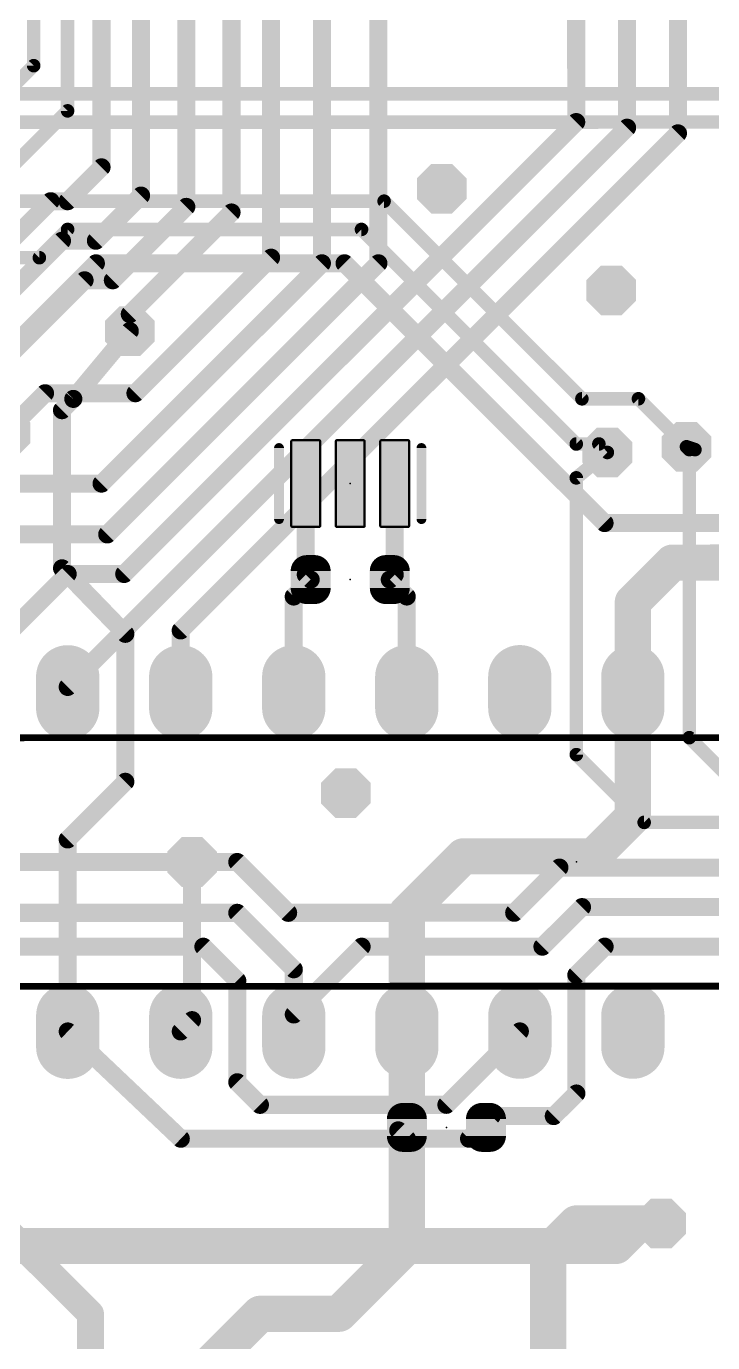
# Model space of a CAD drawing. Header units: millimetres. Extents: x -20 to 130, y -23 to 60.
# Drawn here: x 34 to 49.42, y 5.58 to 35.17 of the extents above; entities that cross this region are included whole.
import ezdxf

# ---------------------------------------------------------------- set-up
doc = ezdxf.new("R2010")
doc.units = ezdxf.units.MM
doc.header["$MEASUREMENT"] = 0
doc.layers.get('0').update_dxf_attribs({"linetype": 'CONTINUOUS'})
doc.layers.get('Defpoints').update_dxf_attribs({"linetype": 'CONTINUOUS'})
for name, color, linetype in [('1', 22, 'CONTINUOUS'), ('16', 175, 'CONTINUOUS'), ('17', 82, 'CONTINUOUS'), ('18', 2, 'CONTINUOUS'), ('21', 253, 'CONTINUOUS'), ('23', 7, 'CONTINUOUS')]:
    doc.layers.add(name, color=color, linetype=linetype)
doc.dimstyles.get("Standard").update_dxf_attribs({"dimtxt": 0.18, "dimasz": 0.18, "dimexe": 0.18, "dimexo": 0.0625, "dimgap": 0.09, "dimtad": 0, "dimtih": 1, "dimtoh": 1, "dimdec": 4, "dimzin": 0, "dimdsep": 46, "dimtxsty": 'Standard', "dimcen": 0.09, "dimadec": 0, "dimazin": 0, "dimtfac": 1, "dimtdec": 4, "dimtofl": 0, "dimtmove": 0, "dimatfit": 3, "dimfxl": 1, "dimtolj": 1, "dimtzin": 0, "dimarcsym": 0})

# ---------------------------------------------------------------- blocks, each defined once
blk = doc.blocks.new('RECT176000X143744R80')
at = {"const_width": 0.3594}
blk.add_lwpolyline([(0.3703, -0.0898), (0.3703, 0.0898, 0.4142), (0.1906, 0.2695), (-0.1906, 0.2695, 0.4142), (-0.3703, 0.0898), (-0.3703, -0.0898, 0.4142), (-0.1906, -0.2695), (0.1906, -0.2695, 0.4142)], format="xyb", close=True, dxfattribs=at)
blk.add_solid([(-0.216, -0.1152), (0.216, -0.1152), (-0.216, 0.1152), (0.216, 0.1152)])
blk = doc.blocks.new('RECT143744X176000R80')
at = {"const_width": 0.3594}
blk.add_lwpolyline([(0.2695, -0.1906), (0.2695, 0.1906, 0.4142), (0.0898, 0.3703), (-0.0898, 0.3703, 0.4142), (-0.2695, 0.1906), (-0.2695, -0.1906, 0.4142), (-0.0898, -0.3703), (0.0898, -0.3703, 0.4142)], format="xyb", close=True, dxfattribs=at)
blk.add_solid([(-0.1152, -0.216), (0.1152, -0.216), (-0.1152, 0.216), (0.1152, 0.216)])
blk = doc.blocks.new('RECT320000X112000R15')
at = {"const_width": 0.0525}
blk.add_lwpolyline([(0.9738, -0.2975), (0.9738, 0.2975, 0.4142), (0.9475, 0.3238), (-0.9475, 0.3238, 0.4142), (-0.9738, 0.2975), (-0.9738, -0.2975, 0.4142), (-0.9475, -0.3238), (0.9475, -0.3238, 0.4142)], format="xyb", close=True, dxfattribs=at)
blk.add_solid([(-0.9606, -0.3106), (0.9606, -0.3106), (-0.9606, 0.3106), (0.9606, 0.3106)])
blk = doc.blocks.new('LONGP50')
at = {"const_width": 1}
blk.add_lwpolyline([(-0.25, 0), (0.25, 0)], dxfattribs=at)
at = {"const_width": 0.5}
for points in [[(-0.25, 0.25, 1), (-0.25, -0.25)], [(0.25, -0.25, 1), (0.25, 0.25)]]:
    blk.add_lwpolyline(points, format="xyb", dxfattribs=at)
blk = doc.blocks.new('OCTAGONV')
at = {"const_width": 0.5}
blk.add_lwpolyline([(-0.25, -0.1036), (-0.25, 0.1036), (-0.1036, 0.25), (0.1036, 0.25), (0.25, 0.1036), (0.25, -0.1036), (0.1036, -0.25), (-0.1036, -0.25), (-0.25, -0.1036), (-0.25, 0.1036)], dxfattribs=at)
blk = doc.blocks.new('*D36')
at = {"color": 0, "linetype": 'Continuous', "lineweight": -2, "transparency": 16777216}
for p, q in [((66.045, 7.563), (66.047, -1.768)), ((13.976, 2.474), (13.977, -1.777)), ((14.157, -1.597), (39.427, -1.593)), ((65.867, -1.588), (40.597, -1.593))]:
    blk.add_line(p, q, dxfattribs=at)
at = {"color": 0, "linetype": 'Continuous', "transparency": 16777216}
for points in [[(14.157, -1.567), (14.157, -1.627), (13.977, -1.597)], [(65.867, -1.558), (65.867, -1.618), (66.047, -1.588)]]:
    blk.add_solid(points, dxfattribs=at)
at = {"layer": 'Defpoints', "color": 0, "linetype": 'Continuous', "transparency": 16777216}
for p in [(66.045, 7.626), (13.976, 2.536), (13.977, -1.597)]:
    blk.add_point(p, dxfattribs=at)
at = {"color": 0, "linetype": 'Continuous', "transparency": 16777216, "insert": (40.012, -1.593), "char_height": 0.18, "attachment_point": 5}
blk.add_mtext('\\A1;52.0700', dxfattribs=at)

msp = doc.modelspace()

# ---------------------------------------------------------------- linework, layer by layer
at = {"layer": '1'}
for points, const_width in [([(31.49676, 33.65453), (51.94376, 33.6581)], 0.3048), ([(31.87788, 33.0196), (50.03888, 33.02277)], 0.3048), ([(32.89419, 31.24178), (42.03819, 31.24337)], 0.3048), ([(42.03819, 31.24337), (46.48396, 26.79915)], 0.3048), ([(34.29141, 29.97202), (34.9263, 30.60713)], 0.3048), ([(34.9263, 30.60713), (41.5303, 30.60829)], 0.3048), ([(41.5303, 30.60829), (46.35714, 25.78313)], 0.3048), ([(31.87841, 29.9716), (34.29141, 29.97202)], 0.3048), ([(33.02187, 27.3048), (35.56143, 29.84524)], 0.4064), ([(35.56143, 29.84524), (41.14943, 29.84622)], 0.4064), ([(41.14943, 29.84622), (46.99245, 24.00524)], 0.4064), ([(35.05396, 26.79716), (36.3237, 28.32138)], 0.4064), ([(34.80001, 26.54311), (35.05396, 26.79716)], 0.4064), ([(46.48396, 26.79915), (47.75396, 26.79937)], 0.3048), ([(47.75396, 26.79937), (48.83365, 25.72006)], 0.3048), ([(34.80063, 22.98711), (34.80001, 26.54311)], 0.4064), ([(46.35714, 25.78313), (46.86514, 25.78322)], 0.3048), ([(46.86514, 25.78322), (47.05567, 25.59275)], 0.3048), ([(48.83365, 25.72006), (49.02416, 25.65659)], 0.3048), ([(40.27765, 22.84507), (40.27729, 24.89307)], 0.4064), ([(42.27765, 22.84542), (42.27729, 24.89342)], 0.4064), ([(46.99245, 24.00524), (58.67645, 24.00728)], 0.4064), ([(47.62776, 22.22735), (48.5166, 23.1165)], 0.8128), ([(48.5166, 23.1165), (61.5976, 23.11879)], 0.8128), ([(36.22328, 21.51416), (34.80063, 22.98711)], 0.4064), ([(40.00774, 22.35302), (40.38867, 22.73409)], 0.4064), ([(40.38867, 22.73409), (40.27765, 22.84507)], 0.4064), ([(42.16667, 22.7344), (42.27765, 22.84542)], 0.4064), ([(42.54774, 22.35346), (42.16667, 22.7344)], 0.4064), ([(40.00811, 20.19402), (40.00774, 22.35302)], 0.4064), ([(42.54811, 20.19446), (42.54774, 22.35346)], 0.4064), ([(47.62811, 20.19535), (47.62776, 22.22735)], 0.8128), ([(36.22386, 18.18676), (36.22328, 21.51416)], 0.4064), ([(47.6286, 17.40135), (47.62811, 20.19535)], 0.8128), ([(34.92869, 16.89113), (36.22386, 18.18676)], 0.4064), ([(46.73976, 16.51219), (47.6286, 17.40135)], 0.8128), ([(34.92944, 12.57313), (34.92869, 16.89113)], 0.4064), ([(42.54898, 15.24146), (43.81876, 16.51168)], 0.8128), ([(43.81876, 16.51168), (46.73976, 16.51219)], 0.8128), ([(37.72278, 16.38362), (37.7234, 12.82762)], 0.4064), ([(42.54944, 12.57446), (42.54898, 15.24146)], 0.8128), ([(37.7234, 12.82762), (37.46944, 12.57358)], 0.4064), ([(42.54964, 11.43146), (42.54944, 12.57446)], 0.8128), ([(42.54982, 10.41546), (42.54964, 11.43146)], 0.8128), ([(42.54964, 11.43146), (42.58874, 10.88447)], 0.6096), ([(42.54982, 10.41546), (42.58874, 10.88447)], 0.6096), ([(35.43855, 6.22322), (31.1198, 10.54047)], 0.6096), ([(42.54987, 10.16146), (42.54982, 10.41546)], 0.8128), ([(42.55029, 7.74846), (42.54987, 10.16146)], 0.8128), ([(42.54987, 10.16146), (42.35683, 10.34943)], 0.4064), ([(46.3602, 8.25713), (45.72531, 7.62202)], 0.8128), ([(48.2652, 8.25746), (46.3602, 8.25713)], 0.8128), ([(41.02655, 6.2242), (42.55029, 7.74846)], 0.8128), ([(45.72531, 7.62202), (45.7262, 2.54202)], 0.8128), ([(35.43917, 2.66722), (35.43855, 6.22322)], 0.6096), ([(38.10575, 5.08069), (39.24855, 6.22389)], 0.8128), ([(39.24855, 6.22389), (41.02655, 6.2242)], 0.8128)]:
    msp.add_lwpolyline(points, dxfattribs=dict(at, const_width=const_width))
for points, const_width in [([(42.09208, 31.29728, 1), (41.9843, 31.18946)], 0.1524), ([(42.0382, 31.16717, 1), (42.03817, 31.31957)], 0.1524), ([(34.92628, 30.68333, 1), (34.92631, 30.53093)], 0.1524), ([(34.98021, 30.55324, 1), (34.87239, 30.66102)], 0.1524), ([(41.58419, 30.6622, 1), (41.47641, 30.55438)], 0.1524), ([(41.53031, 30.53209, 1), (41.53028, 30.68449)], 0.1524), ([(34.2375, 30.02591, 1), (34.34532, 29.91813)], 0.1524), ([(34.29142, 29.89582, 1), (34.29139, 30.04822)], 0.1524), ([(35.56141, 29.94684, 1), (35.56145, 29.74364)], 0.2032), ([(35.63324, 29.77346, 1), (35.48962, 29.91703)], 0.2032), ([(41.22122, 29.91803, 1), (41.07764, 29.77441)], 0.2032), ([(41.14945, 29.74462, 1), (41.14941, 29.94782)], 0.2032), ([(36.40181, 28.25639, 1), (36.24558, 28.38636)], 0.2032), ([(34.97585, 26.86214, 1), (35.13207, 26.73217)], 0.2032), ([(35.12577, 26.72537, 1), (34.98215, 26.86894)], 0.2032), ([(46.48395, 26.87535, 1), (46.48397, 26.72295)], 0.1524), ([(47.80785, 26.85328, 1), (47.70007, 26.74546)], 0.1524), ([(47.75397, 26.72317, 1), (47.75395, 26.87557)], 0.1524), ([(34.90161, 26.54313, 1), (34.69841, 26.54309)], 0.2032), ([(34.72819, 26.6149, 1), (34.87182, 26.47132)], 0.2032), ([(46.43007, 26.74524, 1), (46.53785, 26.85306)], 0.1524), ([(46.35713, 25.85933, 1), (46.35715, 25.70693)], 0.1524), ([(46.30325, 25.72922, 1), (46.41103, 25.83704)], 0.1524), ([(46.91903, 25.83713, 1), (46.81125, 25.72931)], 0.1524), ([(46.86515, 25.70702, 1), (46.86513, 25.85942)], 0.1524), ([(48.85774, 25.79236, 1), (48.80956, 25.64776)], 0.1524), ([(48.77976, 25.66615, 1), (48.88754, 25.77397)], 0.1524), ([(49.00007, 25.58429, 1), (49.04825, 25.7289)], 0.1524), ([(47.00178, 25.53884, 1), (47.10956, 25.64666)], 0.1524), ([(40.37889, 24.89308, 1), (40.17569, 24.89305)], 0.2032), ([(42.37889, 24.89343, 1), (42.17569, 24.8934)], 0.2032), ([(46.99243, 24.10684, 1), (46.99247, 23.90364)], 0.2032), ([(46.92066, 23.93343, 1), (47.06424, 24.07705)], 0.2032), ([(48.51657, 23.3197, 1), (48.51664, 22.9133)], 0.4064), ([(48.66033, 22.97283, 1), (48.37288, 23.26018)], 0.4064), ([(34.87371, 23.05772, 1), (34.72754, 22.9165)], 0.2032), ([(34.69903, 22.98709, 1), (34.90223, 22.98713)], 0.2032), ([(40.17605, 22.84505, 1), (40.37925, 22.84508)], 0.2032), ([(40.34944, 22.91688, 1), (40.20586, 22.77325)], 0.2032), ([(40.46048, 22.6623, 1), (40.31686, 22.80587)], 0.2032), ([(40.31688, 22.66227, 1), (40.46046, 22.8059)], 0.2032), ([(42.23846, 22.80621, 1), (42.09488, 22.66258)], 0.2032), ([(42.09486, 22.80618, 1), (42.23848, 22.66261)], 0.2032), ([(42.17605, 22.8454, 1), (42.37925, 22.84543)], 0.2032), ([(42.34946, 22.77363, 1), (42.20584, 22.9172)], 0.2032), ([(40.10934, 22.35304, 1), (39.90614, 22.353)], 0.2032), ([(39.93592, 22.42481, 1), (40.07955, 22.28123)], 0.2032), ([(42.64934, 22.35348, 1), (42.44614, 22.35345)], 0.2032), ([(42.47595, 22.28165, 1), (42.61952, 22.42528)], 0.2032), ([(47.48403, 22.37102, 1), (47.77148, 22.08367)], 0.4064), ([(47.83096, 22.22739, 1), (47.42456, 22.22731)], 0.4064), ([(36.32488, 21.51418, 1), (36.12168, 21.51414)], 0.2032), ([(36.1502, 21.44355, 1), (36.29637, 21.58477)], 0.2032), ([(47.83131, 20.19539, 1), (47.42491, 20.19531)], 0.4064), ([(39.90651, 20.194, 1), (40.10971, 20.19404)], 0.2032), ([(42.44651, 20.19445, 1), (42.64971, 20.19448)], 0.2032), ([(47.42491, 20.19531, 1), (47.83131, 20.19539)], 0.4064), ([(36.29568, 18.11497, 1), (36.15205, 18.25855)], 0.2032), ([(36.12226, 18.18674, 1), (36.32546, 18.18678)], 0.2032), ([(47.77233, 17.25767, 1), (47.48488, 17.54502)], 0.4064), ([(47.4254, 17.40131, 1), (47.8318, 17.40139)], 0.4064), ([(35.03029, 16.89115, 1), (34.82709, 16.89112)], 0.2032), ([(34.85688, 16.96292, 1), (35.0005, 16.81935)], 0.2032), ([(43.81872, 16.71488, 1), (43.81879, 16.30848)], 0.4064), ([(43.96248, 16.36801, 1), (43.67503, 16.65536)], 0.4064), ([(46.73979, 16.30899, 1), (46.73972, 16.71539)], 0.4064), ([(37.82438, 16.38364, 1), (37.62118, 16.3836)], 0.2032), ([(46.59603, 16.65587, 1), (46.88348, 16.36852)], 0.4064), ([(42.40525, 15.38514, 1), (42.6927, 15.09779)], 0.4064), ([(42.75218, 15.2415, 1), (42.34578, 15.24143)], 0.4064), ([(37.79521, 12.75583, 1), (37.65159, 12.89941)], 0.2032), ([(37.39763, 12.64536, 1), (37.54126, 12.50179)], 0.2032), ([(37.6218, 12.8276, 1), (37.825, 12.82764)], 0.2032), ([(42.75264, 12.5745, 1), (42.34624, 12.57443)], 0.4064), ([(42.34624, 12.57443, 1), (42.75264, 12.5745)], 0.4064), ([(34.82784, 12.57312, 1), (35.03104, 12.57315)], 0.2032), ([(42.75284, 11.4315, 1), (42.34644, 11.43143)], 0.4064), ([(42.34644, 11.43143, 1), (42.75284, 11.4315)], 0.4064), ([(42.70164, 11.44229, 1), (42.39765, 11.42064)], 0.3048), ([(42.43674, 10.87364, 1), (42.74074, 10.8953)], 0.3048), ([(42.74064, 10.8719, 1), (42.43684, 10.89704)], 0.3048), ([(42.75302, 10.4155, 1), (42.34662, 10.41543)], 0.4064), ([(42.34662, 10.41543, 1), (42.75302, 10.4155)], 0.4064), ([(42.75307, 10.1615, 1), (42.34667, 10.16143)], 0.4064), ([(42.34667, 10.16143, 1), (42.75307, 10.1615)], 0.4064), ([(42.42772, 10.42224, 1), (42.28595, 10.27662)], 0.2032), ([(42.39792, 10.42804, 1), (42.70172, 10.40289)], 0.3048), ([(42.47898, 10.08865, 1), (42.62075, 10.23428)], 0.2032), ([(46.36016, 8.46033, 1), (46.36023, 8.05393)], 0.4064), ([(46.50392, 8.11345, 1), (46.21647, 8.4008)], 0.4064), ([(48.26523, 8.05426, 1), (48.26516, 8.46066)], 0.4064), ([(42.69401, 7.60479, 1), (42.40656, 7.89214)], 0.4064), ([(45.92851, 7.62205, 1), (45.52211, 7.62198)], 0.4064), ([(42.34709, 7.74843, 1), (42.75349, 7.7485)], 0.4064), ([(45.58158, 7.76569, 1), (45.86903, 7.47834)], 0.4064), ([(35.59095, 6.22325, 1), (35.28615, 6.2232)], 0.3048), ([(39.24852, 6.42709, 1), (39.24859, 6.02069)], 0.4064), ([(39.39228, 6.08021, 1), (39.10483, 6.36756)], 0.4064), ([(40.88283, 6.36787, 1), (41.17028, 6.08052)], 0.4064), ([(41.02659, 6.021, 1), (41.02652, 6.4274)], 0.4064), ([(35.33077, 6.1154, 1), (35.54633, 6.33104)], 0.3048)]:
    msp.add_lwpolyline(points, format="xyb", dxfattribs=dict(at, const_width=const_width))
at = {"layer": '16'}
for points, const_width in [([(41.91143, 29.84635), (41.90782, 50.54735)], 0.4064), ([(47.4989, 32.89533), (47.49599, 49.53233)], 0.4064), ([(46.35588, 33.02213), (46.35302, 49.40513)], 0.4064), ([(40.64143, 29.84613), (40.63808, 49.02313)], 0.4064), ([(48.64192, 32.76853), (48.63924, 48.13553)], 0.4064), ([(39.49841, 29.97293), (39.49535, 47.49893)], 0.4064), ([(38.60923, 30.98878), (38.60664, 45.84778)], 0.4064), ([(37.59321, 31.1156), (37.59095, 44.0696)], 0.4064), ([(36.57716, 31.36942), (36.57512, 43.05342)], 0.4064), ([(35.68805, 32.00427), (35.68619, 42.67227)], 0.4064), ([(34.92583, 33.27413), (34.92428, 42.16413)], 0.3048), ([(34.16365, 34.29), (34.16235, 41.783)], 0.3048), ([(31.87805, 32.0036), (34.16365, 34.29)], 0.3048), ([(32.89419, 31.24178), (34.92583, 33.27413)], 0.3048), ([(36.19765, 22.86035), (46.35588, 33.02213)], 0.4064), ([(34.92809, 20.32013), (47.4989, 32.89533)], 0.4064), ([(37.46787, 21.59058), (48.64192, 32.76853)], 0.4064), ([(34.92619, 31.24213), (35.68805, 32.00427)], 0.4064), ([(27.94234, 24.63691), (34.54519, 31.24207)], 0.4064), ([(34.54519, 31.24207), (34.92619, 31.24213)], 0.4064), ([(35.56134, 30.35324), (36.57716, 31.36942)], 0.4064), ([(35.9425, 29.46431), (37.59321, 31.1156)], 0.4064), ([(36.32363, 28.70238), (38.60923, 30.98878)], 0.4064), ([(28.83138, 24.38307), (34.79934, 30.35311)], 0.4064), ([(34.79934, 30.35311), (35.56134, 30.35324)], 0.4064), ([(35.68929, 24.89227), (40.64143, 29.84613)], 0.4064), ([(35.81649, 23.74929), (41.91143, 29.84635)], 0.4064), ([(36.45094, 26.9244), (39.49841, 29.97293)], 0.4064), ([(31.11723, 25.27247), (35.3075, 29.4642)], 0.4064), ([(35.3075, 29.4642), (35.9425, 29.46431)], 0.4064), ([(36.3237, 28.32138), (36.32363, 28.70238)], 0.4064), ([(33.53009, 26.03489), (34.41894, 26.92404)], 0.4064), ([(34.41894, 26.92404), (36.45094, 26.9244)], 0.4064), ([(48.83365, 25.72006), (48.89716, 25.65657)], 0.3048), ([(48.89716, 25.65657), (48.89829, 19.17957)], 0.3048), ([(47.05567, 25.59275), (46.35727, 25.02113)], 0.3048), ([(46.35727, 25.02113), (46.35836, 18.79813)], 0.3048), ([(32.38729, 24.89169), (35.68929, 24.89227)], 0.4064), ([(33.27649, 23.74885), (35.81649, 23.74929)], 0.4064), ([(32.38809, 20.31969), (34.92765, 22.86013)], 0.4064), ([(34.92765, 22.86013), (36.19765, 22.86035)], 0.4064), ([(37.46811, 20.19358), (37.46787, 21.59058)], 0.4064), ([(34.92811, 20.19313), (34.92809, 20.32013)], 0.4064), ([(48.89829, 19.17957), (49.78745, 18.29073)], 0.3048), ([(46.35836, 18.79813), (47.88262, 17.27439)], 0.3048), ([(47.88262, 17.27439), (61.85262, 17.27683)], 0.3048), ([(32.00778, 16.38262), (37.72278, 16.38362)], 0.4064), ([(37.72278, 16.38362), (38.73878, 16.3838)], 0.4064), ([(37.72278, 16.38362), (37.84982, 16.12964)], 0.4064), ([(38.73878, 16.3838), (39.88198, 15.241)], 0.4064), ([(37.84982, 16.12964), (37.8498, 16.25664)], 0.4064), ([(44.96198, 15.24188), (45.9778, 16.25806)], 0.4064), ([(45.9778, 16.25806), (62.7418, 16.26099)], 0.4064), ([(31.75398, 15.23958), (38.73898, 15.2408)], 0.4064), ([(38.73898, 15.2408), (40.0092, 13.97102)], 0.4064), ([(39.88198, 15.241), (44.96198, 15.24188)], 0.4064), ([(45.59711, 14.48), (46.48596, 15.36915)], 0.4064), ([(46.48596, 15.36915), (62.99596, 15.37203)], 0.4064), ([(30.86511, 14.47742), (37.97711, 14.47867)], 0.4064), ([(37.97711, 14.47867), (38.73924, 13.7168)], 0.4064), ([(40.00938, 12.95502), (41.53311, 14.47929)], 0.4064), ([(41.53311, 14.47929), (45.59711, 14.48)], 0.4064), ([(46.35922, 13.84513), (46.99411, 14.48024)], 0.4064), ([(46.99411, 14.48024), (63.25011, 14.48308)], 0.4064), ([(38.73924, 13.7168), (38.73964, 11.4308)], 0.4064), ([(40.0092, 13.97102), (40.00938, 12.95502)], 0.4064), ([(46.35969, 11.17813), (46.35922, 13.84513)], 0.4064), ([(40.00938, 12.95502), (40.00944, 12.57402)], 0.4064), ([(34.92944, 12.57313), (37.46987, 10.16058)], 0.4064), ([(43.43873, 10.92362), (45.08944, 12.57491)], 0.4064), ([(38.73964, 11.4308), (39.24773, 10.92289)], 0.4064), ([(45.85178, 10.67004), (46.35969, 11.17813)], 0.4064), ([(39.24773, 10.92289), (43.43873, 10.92362)], 0.4064), ([(43.94687, 10.16171), (44.45478, 10.6698)], 0.4064), ([(44.45478, 10.6698), (45.85178, 10.67004)], 0.4064), ([(37.46987, 10.16058), (43.94687, 10.16171)], 0.4064), ([(47.24929, 7.74928), (47.7572, 8.25737)], 0.8128), ([(47.7572, 8.25737), (48.2652, 8.25746)], 0.8128), ([(28.07229, 7.74594), (47.24929, 7.74928)], 0.8128)]:
    msp.add_lwpolyline(points, dxfattribs=dict(at, const_width=const_width))
for points, const_width in [([(34.08745, 34.28999, 1), (34.23985, 34.29001)], 0.1524), ([(34.21756, 34.23611, 1), (34.10974, 34.34389)], 0.1524), ([(34.84963, 33.27412, 1), (35.00203, 33.27415)], 0.1524), ([(34.97974, 33.22024, 1), (34.87192, 33.32802)], 0.1524), ([(46.42769, 32.95034, 1), (46.28406, 33.09392)], 0.2032), ([(46.25428, 33.02211, 1), (46.45748, 33.02215)], 0.2032), ([(47.3973, 32.89531, 1), (47.6005, 32.89535)], 0.2032), ([(47.57071, 32.82354, 1), (47.42708, 32.96711)], 0.2032), ([(48.54032, 32.76851, 1), (48.74352, 32.76854)], 0.2032), ([(48.71373, 32.69674, 1), (48.57011, 32.84031)], 0.2032), ([(35.58645, 32.00425, 1), (35.78965, 32.00428)], 0.2032), ([(35.75987, 31.93248, 1), (35.61624, 32.07605)], 0.2032), ([(34.54517, 31.34367, 1), (34.5452, 31.14047)], 0.2032), ([(34.617, 31.17028, 1), (34.47337, 31.31385)], 0.2032), ([(34.85437, 31.31392, 1), (34.998, 31.17035)], 0.2032), ([(34.9262, 31.14053, 1), (34.92617, 31.34373)], 0.2032), ([(36.47556, 31.3694, 1), (36.67876, 31.36944)], 0.2032), ([(36.64898, 31.29763, 1), (36.50535, 31.44121)], 0.2032), ([(37.49161, 31.11558, 1), (37.69481, 31.11562)], 0.2032), ([(37.66502, 31.04381, 1), (37.5214, 31.18739)], 0.2032), ([(38.50763, 30.98876, 1), (38.71083, 30.98879)], 0.2032), ([(38.68104, 30.91699, 1), (38.53742, 31.06056)], 0.2032), ([(34.79932, 30.45471, 1), (34.79936, 30.25151)], 0.2032), ([(34.87115, 30.28132, 1), (34.72753, 30.4249)], 0.2032), ([(35.48953, 30.42503, 1), (35.63315, 30.28146)], 0.2032), ([(35.56136, 30.25164, 1), (35.56132, 30.45484)], 0.2032), ([(39.39681, 29.97291, 1), (39.60001, 29.97295)], 0.2032), ([(39.57022, 29.90114, 1), (39.42659, 30.04472)], 0.2032), ([(40.53983, 29.84611, 1), (40.74303, 29.84615)], 0.2032), ([(40.71324, 29.77434, 1), (40.56962, 29.91792)], 0.2032), ([(41.80983, 29.84633, 1), (42.01303, 29.84637)], 0.2032), ([(41.98324, 29.77456, 1), (41.83962, 29.91814)], 0.2032), ([(35.30748, 29.5658, 1), (35.30751, 29.3626)], 0.2032), ([(35.37931, 29.39241, 1), (35.23568, 29.53599)], 0.2032), ([(35.87068, 29.5361, 1), (36.01431, 29.39252)], 0.2032), ([(35.94251, 29.36271, 1), (35.94248, 29.56591)], 0.2032), ([(36.42523, 28.70239, 1), (36.22203, 28.70236)], 0.2032), ([(36.25182, 28.77416, 1), (36.39544, 28.63059)], 0.2032), ([(36.2221, 28.32136, 1), (36.4253, 28.32139)], 0.2032), ([(34.41892, 27.02564, 1), (34.41896, 26.82244)], 0.2032), ([(34.49075, 26.85226, 1), (34.34713, 26.99583)], 0.2032), ([(36.37913, 26.99619, 1), (36.52275, 26.85261)], 0.2032), ([(36.45096, 26.8228, 1), (36.45092, 27.026)], 0.2032), ([(48.88754, 25.77397, 1), (48.77976, 25.66615)], 0.1524), ([(48.97336, 25.65658, 1), (48.82096, 25.65656)], 0.1524), ([(48.84327, 25.60266, 1), (48.95105, 25.71048)], 0.1524), ([(47.10398, 25.53376, 1), (47.00736, 25.65174)], 0.1524), ([(46.43347, 25.02114, 1), (46.28107, 25.02111)], 0.1524), ([(35.61748, 24.96405, 1), (35.76111, 24.82048)], 0.2032), ([(35.68931, 24.79067, 1), (35.68928, 24.99387)], 0.2032), ([(46.30896, 25.08012, 1), (46.40558, 24.96214)], 0.1524), ([(35.74468, 23.82108, 1), (35.88831, 23.6775)], 0.2032), ([(35.81651, 23.64769, 1), (35.81648, 23.85089)], 0.2032), ([(34.92763, 22.96173, 1), (34.92767, 22.75853)], 0.2032), ([(34.99946, 22.78835, 1), (34.85584, 22.93192)], 0.2032), ([(36.12584, 22.93214, 1), (36.26946, 22.78857)], 0.2032), ([(36.19767, 22.75875, 1), (36.19763, 22.96195)], 0.2032), ([(37.56947, 21.59059, 1), (37.36627, 21.59056)], 0.2032), ([(37.39606, 21.66236, 1), (37.53968, 21.51879)], 0.2032), ([(35.02969, 20.32015, 1), (34.82649, 20.32012)], 0.2032), ([(34.85628, 20.39192, 1), (34.9999, 20.24835)], 0.2032), ([(34.82651, 20.19312, 1), (35.02971, 20.19315)], 0.2032), ([(37.36651, 20.19356, 1), (37.56971, 20.19359)], 0.2032), ([(48.95218, 19.23348, 1), (48.8444, 19.12566)], 0.1524), ([(48.82209, 19.17956, 1), (48.97449, 19.17958)], 0.1524), ([(46.41225, 18.85204, 1), (46.30447, 18.74422)], 0.1524), ([(46.28216, 18.79811, 1), (46.43456, 18.79814)], 0.1524), ([(47.88261, 17.35059, 1), (47.88264, 17.19819)], 0.1524), ([(47.82873, 17.22048, 1), (47.93651, 17.3283)], 0.1524), ([(37.81367, 16.42904, 1), (37.63189, 16.33821)], 0.2032), ([(37.72276, 16.48522, 1), (37.7228, 16.28202)], 0.2032), ([(37.7228, 16.28202, 1), (37.72276, 16.48522)], 0.2032), ([(38.81057, 16.45561, 1), (38.66699, 16.31199)], 0.2032), ([(38.7388, 16.2822, 1), (38.73876, 16.4854)], 0.2032), ([(37.9514, 16.25666, 1), (37.7482, 16.25663)], 0.2032), ([(45.97778, 16.35966, 1), (45.97782, 16.15646)], 0.2032), ([(46.04961, 16.18627, 1), (45.90599, 16.32985)], 0.2032), ([(37.74822, 16.12963, 1), (37.95142, 16.12966)], 0.2032), ([(37.75893, 16.08423, 1), (37.94072, 16.17506)], 0.2032), ([(38.81077, 15.31261, 1), (38.66719, 15.16899)], 0.2032), ([(38.739, 15.1392, 1), (38.73896, 15.3424)], 0.2032), ([(39.88196, 15.3426, 1), (39.882, 15.1394)], 0.2032), ([(39.81019, 15.16919, 1), (39.95377, 15.31281)], 0.2032), ([(44.89017, 15.31367, 1), (45.03379, 15.1701)], 0.2032), ([(44.962, 15.14028, 1), (44.96196, 15.34348)], 0.2032), ([(46.48594, 15.47075, 1), (46.48597, 15.26755)], 0.2032), ([(46.55777, 15.29736, 1), (46.41414, 15.44094)], 0.2032), ([(38.0489, 14.55048, 1), (37.90532, 14.40685)], 0.2032), ([(37.97713, 14.37707, 1), (37.97709, 14.58027)], 0.2032), ([(41.53309, 14.58089, 1), (41.53313, 14.37769)], 0.2032), ([(41.60492, 14.4075, 1), (41.4613, 14.55107)], 0.2032), ([(45.5253, 14.55178, 1), (45.66892, 14.40821)], 0.2032), ([(45.59713, 14.3784, 1), (45.59709, 14.5816)], 0.2032), ([(46.99409, 14.58184, 1), (46.99413, 14.37864)], 0.2032), ([(47.06592, 14.40845, 1), (46.9223, 14.55203)], 0.2032), ([(38.84084, 13.71682, 1), (38.63764, 13.71678)], 0.2032), ([(40.1108, 13.97104, 1), (39.9076, 13.971)], 0.2032), ([(39.93741, 13.89921, 1), (40.08099, 14.04283)], 0.2032), ([(46.46082, 13.84515, 1), (46.25762, 13.84511)], 0.2032), ([(46.28741, 13.91692, 1), (46.43103, 13.77334)], 0.2032), ([(38.66746, 13.64499, 1), (38.81103, 13.78861)], 0.2032), ([(40.11098, 12.95504, 1), (39.90778, 12.955)], 0.2032), ([(39.90778, 12.955, 1), (40.11098, 12.95504)], 0.2032), ([(39.93757, 13.02681, 1), (40.08119, 12.88323)], 0.2032), ([(34.99943, 12.64685, 1), (34.85946, 12.49942)], 0.2032), ([(45.16126, 12.50312, 1), (45.01763, 12.64669)], 0.2032), ([(39.90784, 12.574, 1), (40.11104, 12.57404)], 0.2032), ([(38.81143, 11.50261, 1), (38.66786, 11.35899)], 0.2032), ([(38.63804, 11.43078, 1), (38.84124, 11.43082)], 0.2032), ([(46.25809, 11.17811, 1), (46.46129, 11.17815)], 0.2032), ([(46.4315, 11.10634, 1), (46.28788, 11.24992)], 0.2032), ([(39.24771, 11.02449, 1), (39.24775, 10.82129)], 0.2032), ([(39.17594, 10.85107, 1), (39.31952, 10.9947)], 0.2032), ([(43.36692, 10.99541, 1), (43.51054, 10.85183)], 0.2032), ([(43.43875, 10.82202, 1), (43.43871, 11.02522)], 0.2032), ([(44.45476, 10.7714, 1), (44.45479, 10.5682)], 0.2032), ([(44.52659, 10.59801, 1), (44.38296, 10.74158)], 0.2032), ([(45.77996, 10.74183, 1), (45.92359, 10.59825)], 0.2032), ([(45.85179, 10.56844, 1), (45.85176, 10.77164)], 0.2032), ([(37.46985, 10.26218, 1), (37.46988, 10.05898)], 0.2032), ([(43.94688, 10.06011, 1), (43.94685, 10.26331)], 0.2032), ([(37.39988, 10.08686, 1), (37.53985, 10.23429)], 0.2032), ([(43.87505, 10.23349, 1), (44.01868, 10.08992)], 0.2032), ([(47.75716, 8.46057, 1), (47.75723, 8.05417)], 0.4064), ([(47.90092, 8.1137, 1), (47.61347, 8.40105)], 0.4064), ([(48.26523, 8.05426, 1), (48.26516, 8.46066)], 0.4064), ([(47.10556, 7.89296, 1), (47.39301, 7.60561)], 0.4064), ([(47.24932, 7.54608, 1), (47.24925, 7.95248)], 0.4064)]:
    msp.add_lwpolyline(points, format="xyb", dxfattribs=dict(at, const_width=const_width))
at = {"layer": '21'}
for points, const_width in [([(39.67715, 25.69296), (39.67743, 24.09296)], 0.22), ([(42.87715, 25.69352), (42.87743, 24.09352)], 0.22), ([(64.90029, 19.18236), (27.81629, 19.17589)], 0.1524), ([(64.90127, 13.59436), (27.81727, 13.58789)], 0.1524)]:
    msp.add_lwpolyline(points, dxfattribs=dict(at, const_width=const_width))
at = {"layer": '21', "const_width": 0.11}
for points in [[(39.73215, 25.69297, 1), (39.62215, 25.69295)], [(42.93215, 25.69353, 1), (42.82215, 25.69351)], [(39.62243, 24.09295, 1), (39.73243, 24.09297)], [(42.82243, 24.09351, 1), (42.93243, 24.09353)]]:
    msp.add_lwpolyline(points, format="xyb", dxfattribs=at)
at = {"layer": '23'}
for p in [(41.27729, 24.89324), (41.27767, 22.73424), (46.35878, 16.38513), (43.43882, 10.41562)]:
    msp.add_point(p, dxfattribs=at)

# ---------------------------------------------------------------- block references
at = {"layer": '1'}
for name, p, rotation in [('RECT320000X112000R15', (40.27729, 24.89307), 90.01), ('RECT320000X112000R15', (41.27729, 24.89324), 90.01), ('RECT320000X112000R15', (42.27729, 24.89342), 90.01), ('RECT143744X176000R80', (40.38867, 22.73409), 180.0099999999999), ('RECT143744X176000R80', (42.16667, 22.7344), 180.0099999999999), ('RECT176000X143744R80', (42.54982, 10.41546), 270.01), ('RECT176000X143744R80', (44.32782, 10.41577), 270.01)]:
    msp.add_blockref(name, p, dxfattribs=dict(at, rotation=rotation))
at = {"layer": '17', "xscale": 1.4224, "yscale": 1.4224, "rotation": 270.01}
for p in [(34.92811, 20.19313), (34.92811, 20.19313), (37.46811, 20.19358), (37.46811, 20.19358), (40.00811, 20.19402), (40.00811, 20.19402), (42.54811, 20.19446), (42.54811, 20.19446), (45.08811, 20.19491), (45.08811, 20.19491), (47.62811, 20.19535), (47.62811, 20.19535), (34.92944, 12.57313), (34.92944, 12.57313), (37.46944, 12.57358), (37.46944, 12.57358), (40.00944, 12.57402), (40.00944, 12.57402), (42.54944, 12.57446), (42.54944, 12.57446), (45.08944, 12.57491), (45.08944, 12.57491), (47.62944, 12.57535), (47.62944, 12.57535)]:
    msp.add_blockref('LONGP50', p, dxfattribs=at)
at = {"layer": '18', "xscale": 1.117599999999999, "yscale": 1.117599999999999, "rotation": 0.01}
for p in [(43.33354, 31.523), (43.33354, 31.523), (47.14394, 29.23767), (47.14394, 29.23767), (36.3237, 28.32138), (36.3237, 28.32138), (33.53009, 26.03489), (33.53009, 26.03489), (47.05567, 25.59275), (47.05567, 25.59275), (48.83365, 25.72006), (48.83365, 25.72006), (41.17691, 17.93362), (41.17691, 17.93362), (37.72278, 16.38362), (37.72278, 16.38362), (48.2652, 8.25746), (48.2652, 8.25746)]:
    msp.add_blockref('OCTAGONV', p, dxfattribs=at)

# ---------------------------------------------------------------- dimensions: what is measured, and where the dimension line sits
at = {"linetype": 'Continuous'}
dim = msp.add_linear_dim(base=(13.97692, -1.59745), p1=(66.04531, 7.62556), p2=(13.9762, 2.53648), angle=0.01, dimstyle='Standard', dxfattribs=at)
dim.commit()
dim.dimension.update_dxf_attribs({"geometry": '*D36', "text_midpoint": (40.01192, -1.5929)})

doc.saveas('drawing.dxf')
